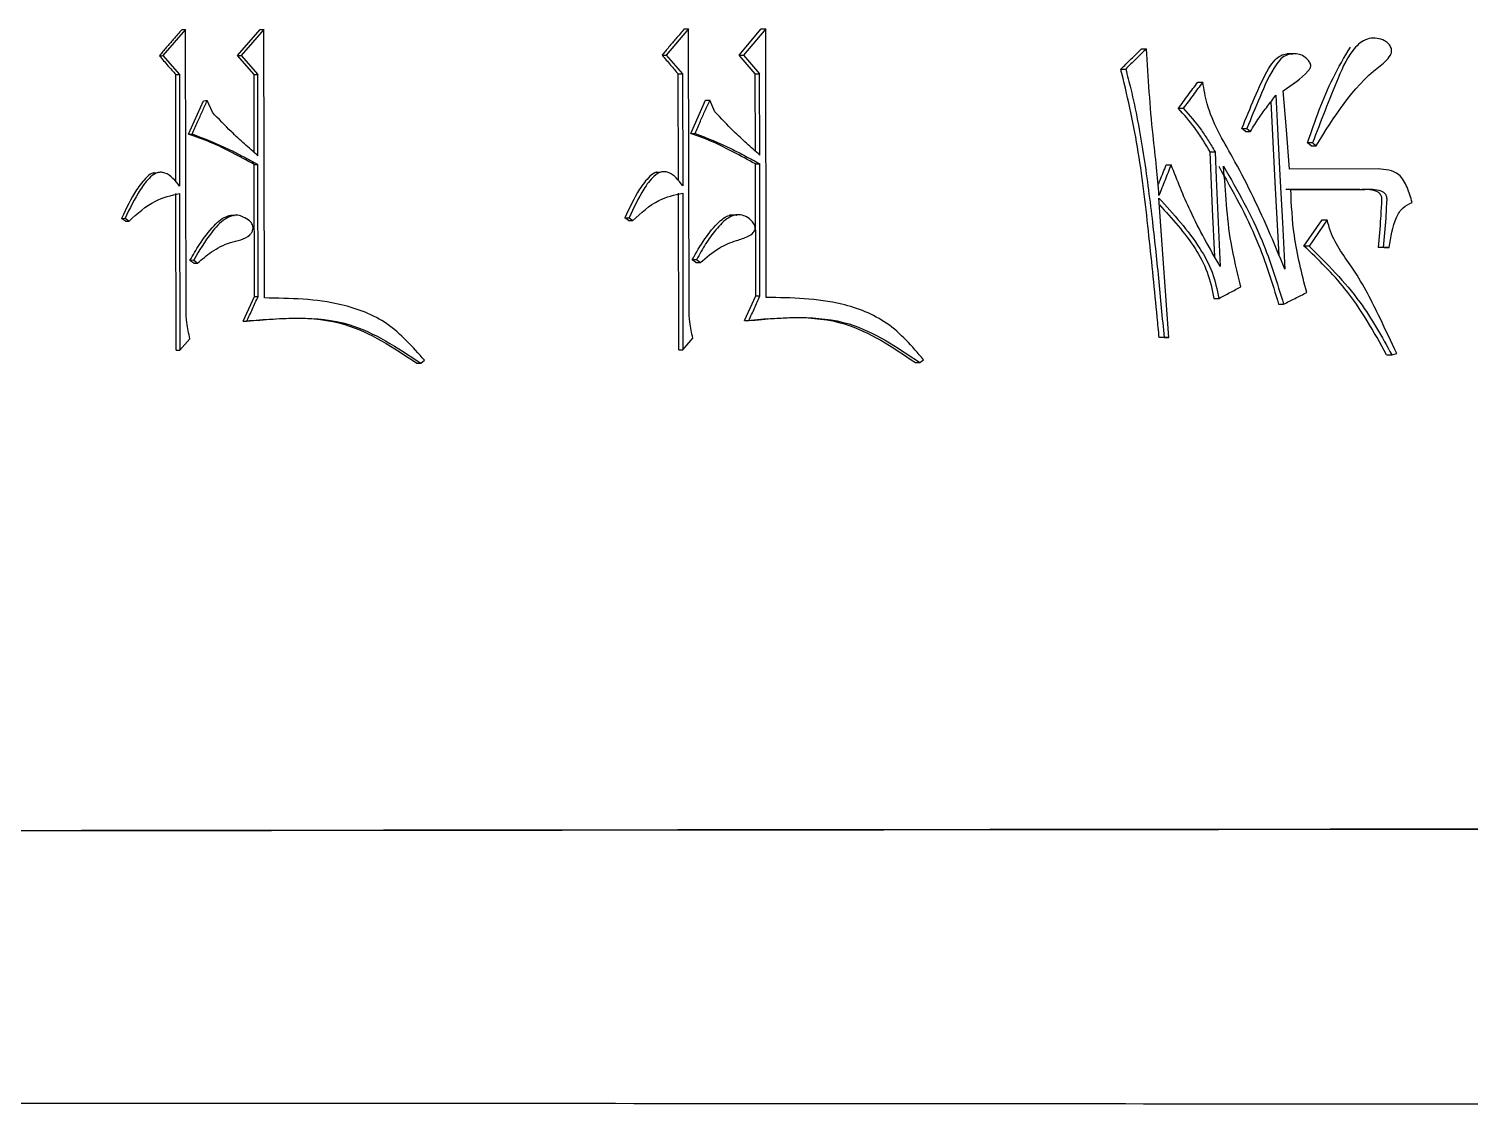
# Model space of a CAD drawing. Header units: millimetres. Extents: x 2104 to 4053, y 855 to 2233.
# Drawn here: x 2964.54 to 2975.29, y 1046.27 to 1054.39 of the extents above; entities that cross this region are included whole.
import ezdxf

# ---------------------------------------------------------------- set-up
doc = ezdxf.new("R2010")
doc.units = ezdxf.units.MM

msp = doc.modelspace()

# ---------------------------------------------------------------- linework, layer by layer
at = {"color": 7, "linetype": 'Continuous', "lineweight": 25}
for p, q in [((2965.712, 1054.388), (2965.542, 1054.194)), ((2965.715, 1052.301), (2965.712, 1054.388)), ((2966.099, 1054.194), (2966.268, 1054.389)), ((2966.296, 1054.389), (2966.127, 1054.194)), ((2966.299, 1052.388), (2966.296, 1054.389)), ((2969.461, 1054.393), (2969.294, 1054.198)), ((2969.465, 1052.305), (2969.461, 1054.393)), ((2969.837, 1054.198), (2970.003, 1054.393)), ((2970.036, 1054.393), (2969.87, 1054.198)), ((2970.039, 1052.392), (2970.036, 1054.393)), ((2965.542, 1054.194), (2965.665, 1054.053)), ((2966.222, 1054.054), (2966.099, 1054.194)), ((2966.127, 1054.194), (2966.249, 1054.054)), ((2969.294, 1054.198), (2969.415, 1054.057)), ((2969.958, 1054.058), (2969.837, 1054.198)), ((2969.87, 1054.198), (2969.99, 1054.058)), ((2972.837, 1054.245), (2972.874, 1054.245)), ((2973.961, 1054.207), (2973.923, 1054.207)), ((2965.64, 1053.252), (2965.638, 1054.053)), ((2965.665, 1054.053), (2965.667, 1053.22)), ((2966.223, 1053.472), (2966.222, 1054.054)), ((2966.25, 1053.448), (2966.249, 1054.054)), ((2969.385, 1053.263), (2969.384, 1054.057)), ((2969.415, 1054.057), (2969.417, 1053.224)), ((2969.959, 1053.481), (2969.958, 1054.058)), ((2969.991, 1053.452), (2969.99, 1054.058)), ((2973.257, 1053.996), (2973.293, 1053.996)), ((2965.733, 1053.609), (2965.846, 1053.858)), ((2965.911, 1053.772), (2965.873, 1053.859)), ((2969.477, 1053.614), (2969.588, 1053.863)), ((2969.657, 1053.776), (2969.62, 1053.863)), ((2973.612, 1053.629), (2973.649, 1053.629)), ((2965.733, 1053.609), (2965.76, 1053.61)), ((2969.477, 1053.614), (2969.509, 1053.614)), ((2974.101, 1053.521), (2974.074, 1053.543)), ((2974.101, 1053.521), (2974.139, 1053.521)), ((2973.348, 1053.477), (2973.385, 1053.477)), ((2965.494, 1053.319), (2965.467, 1053.318)), ((2966.223, 1053.383), (2966.25, 1053.383)), ((2966.225, 1052.399), (2966.223, 1053.383)), ((2966.252, 1052.399), (2966.25, 1053.383)), ((2969.247, 1053.323), (2969.215, 1053.323)), ((2969.959, 1053.387), (2969.991, 1053.387)), ((2969.961, 1052.403), (2969.959, 1053.387)), ((2969.993, 1052.403), (2969.991, 1053.387)), ((2973.021, 1053.379), (2973.057, 1053.38)), ((2974.601, 1053.349), (2973.94, 1053.348)), ((2974.463, 1053.197), (2973.912, 1053.196)), ((2973.949, 1053.197), (2974.502, 1053.197)), ((2974.463, 1053.197), (2974.502, 1053.197)), ((2965.642, 1051.998), (2965.64, 1053.166)), ((2965.667, 1053.166), (2965.669, 1051.998)), ((2969.387, 1052.002), (2969.385, 1053.17)), ((2969.417, 1053.17), (2969.419, 1052.002)), ((2965.235, 1052.981), (2965.261, 1052.982)), ((2965.263, 1052.96), (2965.235, 1052.981)), ((2965.261, 1052.982), (2965.29, 1052.96)), ((2966.062, 1053.001), (2966.034, 1053.001)), ((2968.986, 1052.986), (2969.017, 1052.986)), ((2969.014, 1052.964), (2968.986, 1052.986)), ((2969.017, 1052.986), (2969.045, 1052.964)), ((2969.8, 1053.004), (2969.767, 1053.004)), ((2965.263, 1052.96), (2965.29, 1052.96)), ((2969.014, 1052.964), (2969.045, 1052.964)), ((2974.048, 1052.775), (2974.183, 1052.969)), ((2974.221, 1052.97), (2974.086, 1052.775)), ((2974.183, 1052.969), (2974.221, 1052.97)), ((2974.086, 1052.775), (2974.048, 1052.775)), ((2974.638, 1052.765), (2974.6, 1052.764)), ((2974.645, 1052.764), (2974.6, 1052.764)), ((2974.683, 1052.765), (2974.638, 1052.765)), ((2974.645, 1052.764), (2974.683, 1052.765)), ((2965.771, 1052.669), (2965.744, 1052.668)), ((2965.773, 1052.647), (2965.744, 1052.668)), ((2969.52, 1052.673), (2969.488, 1052.673)), ((2969.516, 1052.651), (2969.488, 1052.673)), ((2965.773, 1052.647), (2965.8, 1052.647)), ((2969.516, 1052.651), (2969.548, 1052.651)), ((2966.14, 1052.215), (2966.225, 1052.399)), ((2966.225, 1052.399), (2966.252, 1052.399)), ((2969.878, 1052.219), (2969.961, 1052.403)), ((2969.961, 1052.403), (2969.993, 1052.403)), ((2973.377, 1052.385), (2973.414, 1052.385)), ((2973.859, 1052.342), (2973.896, 1052.342)), ((2966.14, 1052.215), (2966.168, 1052.215)), ((2969.878, 1052.219), (2969.91, 1052.219)), ((2965.669, 1051.998), (2965.744, 1052.084)), ((2969.419, 1052.002), (2969.493, 1052.089)), ((2973.005, 1052.092), (2972.969, 1052.092)), ((2973.005, 1052.092), (2972.969, 1052.092)), ((2973.041, 1052.092), (2973.005, 1052.092)), ((2973.005, 1052.092), (2973.041, 1052.092)), ((2965.642, 1051.998), (2965.669, 1051.998)), ((2967.464, 1051.903), (2967.492, 1051.924)), ((2969.387, 1052.002), (2969.419, 1052.002)), ((2971.185, 1051.907), (2971.213, 1051.928)), ((2974.664, 1051.964), (2974.703, 1051.964)), ((2974.703, 1051.964), (2974.739, 1051.975))]:
    msp.add_line(p, q, dxfattribs=at)
at = {"color": 7, "linetype": 'Continuous', "lineweight": 25, "flags": 128}
for points in [[(2965.685, 1054.388), (2965.7, 1054.388), (2965.712, 1054.388)], [(2966.268, 1054.389), (2966.284, 1054.389), (2966.296, 1054.389)], [(2969.429, 1054.393), (2969.447, 1054.393), (2969.461, 1054.393)], [(2970.003, 1054.393), (2970.022, 1054.393), (2970.036, 1054.393)], [(2965.516, 1054.193), (2965.531, 1054.193), (2965.542, 1054.194)], [(2966.099, 1054.194), (2966.115, 1054.194), (2966.127, 1054.194)], [(2969.263, 1054.198), (2969.28, 1054.198), (2969.294, 1054.198)], [(2969.837, 1054.198), (2969.855, 1054.198), (2969.87, 1054.198)], [(2965.638, 1054.053), (2965.653, 1054.053), (2965.665, 1054.053)], [(2966.222, 1054.054), (2966.237, 1054.054), (2966.249, 1054.054)], [(2969.384, 1054.057), (2969.401, 1054.057), (2969.415, 1054.057)], [(2969.958, 1054.058), (2969.976, 1054.058), (2969.99, 1054.058)], [(2972.683, 1054.093), (2972.703, 1054.093), (2972.719, 1054.093)], [(2965.846, 1053.858), (2965.861, 1053.859), (2965.873, 1053.859)], [(2969.588, 1053.863), (2969.606, 1053.863), (2969.62, 1053.863)], [(2973.862, 1052.704), (2973.834, 1053.25), (2973.804, 1053.853)], [(2973.839, 1053.9), (2973.849, 1053.7), (2973.869, 1053.301), (2973.887, 1052.951), (2973.905, 1052.602)], [(2973.94, 1053.348), (2973.917, 1053.64), (2973.893, 1053.932)], [(2973.111, 1053.801), (2973.132, 1053.802), (2973.148, 1053.802)], [(2973.584, 1053.65), (2973.598, 1053.65), (2973.61, 1053.651), (2973.621, 1053.651)], [(2973.612, 1053.629), (2973.598, 1053.64), (2973.584, 1053.65)], [(2973.621, 1053.651), (2973.635, 1053.64), (2973.649, 1053.629)], [(2974.112, 1053.543), (2974.098, 1053.543), (2974.086, 1053.543), (2974.074, 1053.543)], [(2974.139, 1053.521), (2974.132, 1053.527), (2974.122, 1053.535), (2974.112, 1053.543)], [(2973.383, 1052.698), (2973.367, 1053.05), (2973.348, 1053.477)], [(2973.385, 1053.477), (2973.394, 1053.278), (2973.409, 1052.95), (2973.423, 1052.623)], [(2973.041, 1052.092), (2973.004, 1052.612), (2972.967, 1053.131)], [(2965.8, 1052.647), (2965.785, 1052.658), (2965.771, 1052.669)], [(2969.548, 1052.651), (2969.54, 1052.657), (2969.53, 1052.665), (2969.52, 1052.673)], [(2967.435, 1051.902), (2967.446, 1051.902), (2967.455, 1051.902), (2967.464, 1051.903)], [(2971.151, 1051.906), (2971.164, 1051.906), (2971.174, 1051.907), (2971.185, 1051.907)]]:
    msp.add_lwpolyline(points, dxfattribs=at)
at = {"color": 7, "linetype": 'Continuous', "lineweight": 25}
for points, knots in [([(2965.685, 1054.388), (2965.663, 1054.364), (2965.624, 1054.319), (2965.568, 1054.254), (2965.533, 1054.213), (2965.516, 1054.193)], [0, 0, 0, 0, 0.380988, 0.690494, 1, 1, 1, 1]), ([(2969.429, 1054.393), (2969.408, 1054.368), (2969.37, 1054.323), (2969.314, 1054.258), (2969.28, 1054.218), (2969.263, 1054.198)], [0, 0, 0, 0, 0.380988, 0.690494, 1, 1, 1, 1]), ([(2974.139, 1053.521), (2974.272, 1053.737), (2974.429, 1053.99), (2974.676, 1054.163), (2974.7, 1054.213), (2974.702, 1054.229), (2974.7, 1054.245), (2974.692, 1054.265), (2974.675, 1054.287), (2974.641, 1054.311), (2974.593, 1054.325), (2974.534, 1054.324), (2974.477, 1054.3), (2974.383, 1054.213), (2974.266, 1053.947), (2974.173, 1053.704), (2974.112, 1053.543)], [0, 0, 0, 0, 0.369973, 0.433396, 0.441379, 0.448953, 0.456564, 0.46449, 0.480827, 0.49655, 0.526965, 0.55702, 0.587567, 0.618801, 0.747888, 1, 1, 1, 1]), ([(2965.516, 1054.193), (2965.526, 1054.181), (2965.548, 1054.156), (2965.589, 1054.109), (2965.619, 1054.075), (2965.638, 1054.053)], [0, 0, 0, 0, 0.2637638, 0.5275275, 1, 1, 1, 1]), ([(2969.263, 1054.198), (2969.273, 1054.185), (2969.295, 1054.161), (2969.335, 1054.114), (2969.364, 1054.079), (2969.384, 1054.057)], [0, 0, 0, 0, 0.263764, 0.527528, 1, 1, 1, 1]), ([(2972.874, 1054.245), (2972.848, 1054.22), (2972.796, 1054.169), (2972.744, 1054.119), (2972.719, 1054.093)], [0, 0, 0, 0, 0.500001, 1, 1, 1, 1]), ([(2972.967, 1053.152), (2972.961, 1053.222), (2972.95, 1053.371), (2972.905, 1053.734), (2972.887, 1054.03), (2972.874, 1054.245)], [0, 0, 0, 0, 0.18981, 0.410522, 1, 1, 1, 1]), ([(2973.584, 1053.65), (2973.616, 1053.726), (2973.678, 1053.879), (2973.756, 1054.053), (2973.824, 1054.159), (2973.872, 1054.196), (2973.918, 1054.21), (2973.948, 1054.206), (2973.962, 1054.205)], [0, 0, 0, 0, 0.341778, 0.683808, 0.795213, 0.867463, 0.939794, 1, 1, 1, 1]), ([(2973.893, 1053.932), (2973.96, 1053.976), (2974.031, 1054.024), (2974.092, 1054.094), (2974.098, 1054.109), (2974.099, 1054.123), (2974.092, 1054.143), (2974.072, 1054.169), (2974.038, 1054.197), (2973.987, 1054.211), (2973.935, 1054.206), (2973.882, 1054.18), (2973.799, 1054.077), (2973.722, 1053.891), (2973.654, 1053.728), (2973.621, 1053.651)], [0, 0, 0, 0, 0.213503, 0.231464, 0.24303, 0.254692, 0.268684, 0.294822, 0.340398, 0.3844, 0.438732, 0.481931, 0.539955, 0.782901, 1, 1, 1, 1]), ([(2974.074, 1053.543), (2974.131, 1053.708), (2974.216, 1053.958), (2974.349, 1054.181), (2974.394, 1054.257)], [0, 0, 0, 0, 0.661401, 1, 1, 1, 1]), ([(2972.969, 1052.092), (2972.964, 1052.143), (2972.949, 1052.294), (2972.925, 1052.546), (2972.881, 1052.956), (2972.825, 1053.466), (2972.736, 1053.878), (2972.685, 1054.082), (2972.683, 1054.093)], [0, 0, 0, 0, 0.075018, 0.225054, 0.375091, 0.686729, 0.98338, 1, 1, 1, 1]), ([(2972.719, 1054.093), (2972.732, 1054.045), (2972.786, 1053.838), (2972.854, 1053.466), (2972.915, 1052.994), (2972.964, 1052.536), (2972.991, 1052.24), (2973.005, 1052.092)], [0, 0, 0, 0, 0.075008, 0.317588, 0.559815, 0.779883, 1, 1, 1, 1]), ([(2973.111, 1053.801), (2973.136, 1053.834), (2973.184, 1053.899), (2973.232, 1053.964), (2973.257, 1053.996)], [0, 0, 0, 0, 0.500104, 1, 1, 1, 1]), ([(2973.293, 1053.996), (2973.269, 1053.964), (2973.221, 1053.899), (2973.172, 1053.834), (2973.148, 1053.802)], [0, 0, 0, 0, 0.499896, 1, 1, 1, 1]), ([(2973.905, 1052.602), (2973.864, 1052.701), (2973.747, 1052.986), (2973.549, 1053.392), (2973.337, 1053.74), (2973.303, 1053.942), (2973.293, 1053.996)], [0, 0, 0, 0, 0.210769, 0.603834, 0.893415, 1, 1, 1, 1]), ([(2965.76, 1053.61), (2965.774, 1053.64), (2965.8, 1053.696), (2965.837, 1053.779), (2965.861, 1053.832), (2965.873, 1053.859)], [0, 0, 0, 0, 0.363442, 0.681721, 1, 1, 1, 1]), ([(2969.509, 1053.614), (2969.522, 1053.644), (2969.547, 1053.701), (2969.584, 1053.784), (2969.608, 1053.836), (2969.62, 1053.863)], [0, 0, 0, 0, 0.363442, 0.681721, 1, 1, 1, 1]), ([(2973.649, 1053.629), (2973.67, 1053.663), (2973.709, 1053.728), (2973.775, 1053.816), (2973.818, 1053.872), (2973.839, 1053.9)], [0, 0, 0, 0, 0.363385, 0.681597, 1, 1, 1, 1]), ([(2966.25, 1053.448), (2966.217, 1053.477), (2966.151, 1053.536), (2966.035, 1053.641), (2965.957, 1053.723), (2965.911, 1053.772)], [0, 0, 0, 0, 0.283865, 0.567758, 1, 1, 1, 1]), ([(2969.991, 1053.452), (2969.958, 1053.482), (2969.893, 1053.54), (2969.779, 1053.645), (2969.703, 1053.727), (2969.657, 1053.776)], [0, 0, 0, 0, 0.283865, 0.567758, 1, 1, 1, 1]), ([(2973.348, 1053.477), (2973.33, 1053.507), (2973.294, 1053.568), (2973.22, 1053.68), (2973.154, 1053.754), (2973.111, 1053.801)], [0, 0, 0, 0, 0.261157, 0.522419, 1, 1, 1, 1]), ([(2973.148, 1053.802), (2973.195, 1053.749), (2973.263, 1053.672), (2973.336, 1053.559), (2973.369, 1053.505), (2973.385, 1053.477)], [0, 0, 0, 0, 0.528752, 0.7642, 1, 1, 1, 1]), ([(2966.223, 1053.383), (2966.168, 1053.413), (2966.061, 1053.47), (2965.899, 1053.551), (2965.789, 1053.59), (2965.733, 1053.609)], [0, 0, 0, 0, 0.348655, 0.673388, 1, 1, 1, 1]), ([(2965.76, 1053.61), (2965.852, 1053.575), (2965.982, 1053.525), (2966.142, 1053.441), (2966.214, 1053.402), (2966.25, 1053.383)], [0, 0, 0, 0, 0.546201, 0.773057, 1, 1, 1, 1]), ([(2969.959, 1053.387), (2969.904, 1053.417), (2969.799, 1053.474), (2969.64, 1053.555), (2969.532, 1053.594), (2969.477, 1053.614)], [0, 0, 0, 0, 0.348655, 0.673388, 1, 1, 1, 1]), ([(2969.509, 1053.614), (2969.599, 1053.579), (2969.727, 1053.529), (2969.885, 1053.445), (2969.956, 1053.407), (2969.991, 1053.387)], [0, 0, 0, 0, 0.546201, 0.773057, 1, 1, 1, 1]), ([(2965.477, 1053.321), (2965.476, 1053.321), (2965.456, 1053.318), (2965.406, 1053.275), (2965.321, 1053.166), (2965.269, 1053.055), (2965.235, 1052.981)], [0, 0, 0, 0, 0.00635, 0.146099, 0.436858, 1, 1, 1, 1]), ([(2965.667, 1053.22), (2965.651, 1053.24), (2965.621, 1053.28), (2965.572, 1053.317), (2965.529, 1053.326), (2965.49, 1053.321), (2965.432, 1053.278), (2965.348, 1053.164), (2965.296, 1053.054), (2965.261, 1052.982)], [0, 0, 0, 0, 0.1207835, 0.2379421, 0.2842431, 0.3308199, 0.4249814, 0.6208103, 1, 1, 1, 1]), ([(2969.224, 1053.325), (2969.223, 1053.325), (2969.204, 1053.323), (2969.154, 1053.28), (2969.071, 1053.17), (2969.02, 1053.059), (2968.986, 1052.986)], [0, 0, 0, 0, 0.0066054, 0.1462921, 0.4369173, 1, 1, 1, 1]), ([(2969.417, 1053.224), (2969.402, 1053.245), (2969.372, 1053.284), (2969.323, 1053.321), (2969.281, 1053.33), (2969.243, 1053.325), (2969.185, 1053.283), (2969.103, 1053.169), (2969.051, 1053.059), (2969.017, 1052.986)], [0, 0, 0, 0, 0.120818, 0.238007, 0.284295, 0.33086, 0.424999, 0.620775, 1, 1, 1, 1]), ([(2972.96, 1053.227), (2972.965, 1053.24), (2972.986, 1053.291), (2973.006, 1053.341), (2973.021, 1053.379)], [0, 0, 0, 0, 0.252463, 1, 1, 1, 1]), ([(2973.057, 1053.38), (2973.042, 1053.342), (2973.012, 1053.266), (2972.982, 1053.19), (2972.967, 1053.152)], [0, 0, 0, 0, 0.499738, 1, 1, 1, 1]), ([(2973.423, 1052.623), (2973.345, 1052.759), (2973.206, 1053.001), (2973.103, 1053.264), (2973.057, 1053.38)], [0, 0, 0, 0, 0.5589855, 1, 1, 1, 1]), ([(2973.412, 1053.369), (2973.515, 1053.188), (2973.699, 1052.862), (2973.81, 1052.501), (2973.859, 1052.342)], [0, 0, 0, 0, 0.55825, 1, 1, 1, 1]), ([(2973.449, 1053.369), (2973.552, 1053.188), (2973.737, 1052.863), (2973.847, 1052.502), (2973.896, 1052.342)], [0, 0, 0, 0, 0.558287, 1, 1, 1, 1]), ([(2973.578, 1052.472), (2973.551, 1052.581), (2973.5, 1052.782), (2973.469, 1053.084), (2973.456, 1053.274), (2973.449, 1053.369)], [0, 0, 0, 0, 0.372436, 0.6857253, 1, 1, 1, 1]), ([(2974.854, 1053.1), (2974.843, 1053.138), (2974.821, 1053.212), (2974.768, 1053.309), (2974.68, 1053.345), (2974.627, 1053.347), (2974.601, 1053.349)], [0, 0, 0, 0, 0.292586, 0.576009, 0.788989, 1, 1, 1, 1]), ([(2974.068, 1052.429), (2974.032, 1052.569), (2973.967, 1052.821), (2973.955, 1053.081), (2973.949, 1053.197)], [0, 0, 0, 0, 0.557505, 1, 1, 1, 1]), ([(2974.463, 1053.197), (2974.504, 1053.199), (2974.552, 1053.201), (2974.605, 1053.176), (2974.622, 1053.155), (2974.628, 1053.126), (2974.623, 1053.069), (2974.618, 1052.948), (2974.607, 1052.837), (2974.6, 1052.764)], [0, 0, 0, 0, 0.223549, 0.269899, 0.31726, 0.366291, 0.417087, 0.617274, 1, 1, 1, 1]), ([(2974.502, 1053.197), (2974.542, 1053.199), (2974.591, 1053.201), (2974.643, 1053.177), (2974.66, 1053.155), (2974.666, 1053.127), (2974.661, 1053.069), (2974.657, 1052.948), (2974.645, 1052.837), (2974.638, 1052.765)], [0, 0, 0, 0, 0.2237546, 0.2701358, 0.3175045, 0.3665219, 0.4172988, 0.6174118, 1, 1, 1, 1]), ([(2965.29, 1052.96), (2965.352, 1053.017), (2965.462, 1053.118), (2965.605, 1053.152), (2965.667, 1053.166)], [0, 0, 0, 0, 0.5653913, 1, 1, 1, 1]), ([(2969.045, 1052.964), (2969.107, 1053.022), (2969.215, 1053.123), (2969.356, 1053.156), (2969.417, 1053.17)], [0, 0, 0, 0, 0.5653913, 1, 1, 1, 1]), ([(2972.967, 1053.131), (2973.076, 1053.012), (2973.228, 1052.845), (2973.372, 1052.583), (2973.4, 1052.451), (2973.414, 1052.385)], [0, 0, 0, 0, 0.552374, 0.77511, 1, 1, 1, 1]), ([(2972.97, 1053.082), (2973.065, 1052.978), (2973.203, 1052.827), (2973.336, 1052.583), (2973.363, 1052.451), (2973.377, 1052.385)], [0, 0, 0, 0, 0.5175105, 0.7575696, 1, 1, 1, 1]), ([(2974.683, 1052.765), (2974.695, 1052.841), (2974.711, 1052.947), (2974.78, 1053.066), (2974.83, 1053.089), (2974.854, 1053.1)], [0, 0, 0, 0, 0.572733, 0.791394, 1, 1, 1, 1]), ([(2965.744, 1052.668), (2965.767, 1052.708), (2965.819, 1052.8), (2965.897, 1052.9), (2965.97, 1052.973), (2966.019, 1052.998), (2966.058, 1053.007), (2966.073, 1053.002), (2966.077, 1053.002)], [0, 0, 0, 0, 0.276617, 0.636782, 0.767293, 0.899342, 0.979407, 1, 1, 1, 1]), ([(2965.8, 1052.647), (2965.834, 1052.676), (2965.909, 1052.74), (2966.041, 1052.81), (2966.16, 1052.823), (2966.206, 1052.875), (2966.214, 1052.898), (2966.215, 1052.921), (2966.206, 1052.944), (2966.182, 1052.969), (2966.146, 1052.99), (2966.102, 1053.007), (2966.054, 1053.002), (2965.98, 1052.965), (2965.88, 1052.851), (2965.812, 1052.741), (2965.772, 1052.669), (2965.771, 1052.669)], [0, 0, 0, 0, 0.11781, 0.254849, 0.391031, 0.410858, 0.430655, 0.450877, 0.468612, 0.491918, 0.540011, 0.576765, 0.61394, 0.664642, 0.789466, 0.997756, 1, 1, 1, 1]), ([(2969.488, 1052.673), (2969.518, 1052.725), (2969.575, 1052.827), (2969.66, 1052.932), (2969.729, 1052.989), (2969.773, 1053.008), (2969.804, 1053.01), (2969.819, 1053.005), (2969.82, 1053.005)], [0, 0, 0, 0, 0.362326, 0.701297, 0.814533, 0.90355, 0.992913, 1, 1, 1, 1]), ([(2969.548, 1052.651), (2969.593, 1052.69), (2969.675, 1052.76), (2969.802, 1052.814), (2969.892, 1052.837), (2969.937, 1052.866), (2969.953, 1052.887), (2969.958, 1052.901), (2969.958, 1052.917), (2969.95, 1052.938), (2969.93, 1052.966), (2969.895, 1052.994), (2969.849, 1053.009), (2969.801, 1053.008), (2969.734, 1052.974), (2969.663, 1052.898), (2969.585, 1052.79), (2969.542, 1052.713), (2969.52, 1052.673)], [0, 0, 0, 0, 0.156025, 0.282024, 0.363627, 0.404873, 0.419209, 0.430586, 0.44201, 0.458322, 0.488142, 0.530961, 0.573097, 0.616787, 0.655295, 0.770211, 0.882971, 1, 1, 1, 1]), ([(2974.739, 1051.975), (2974.698, 1052.062), (2974.597, 1052.276), (2974.443, 1052.584), (2974.264, 1052.803), (2974.229, 1052.941), (2974.221, 1052.97)], [0, 0, 0, 0, 0.257125, 0.627625, 0.922525, 1, 1, 1, 1]), ([(2974.664, 1051.964), (2974.569, 1052.135), (2974.4, 1052.439), (2974.155, 1052.673), (2974.048, 1052.775)], [0, 0, 0, 0, 0.565431, 1, 1, 1, 1]), ([(2974.086, 1052.775), (2974.219, 1052.642), (2974.46, 1052.402), (2974.628, 1052.099), (2974.703, 1051.964)], [0, 0, 0, 0, 0.554583, 1, 1, 1, 1]), ([(2973.414, 1052.385), (2973.442, 1052.399), (2973.496, 1052.428), (2973.551, 1052.457), (2973.578, 1052.472)], [0, 0, 0, 0, 0.500001, 1, 1, 1, 1]), ([(2966.168, 1052.215), (2966.182, 1052.245), (2966.21, 1052.307), (2966.238, 1052.368), (2966.252, 1052.399)], [0, 0, 0, 0, 0.499883, 1, 1, 1, 1]), ([(2967.492, 1051.924), (2967.405, 1052.023), (2967.234, 1052.217), (2966.807, 1052.379), (2966.492, 1052.385), (2966.299, 1052.388)], [0, 0, 0, 0, 0.287817, 0.565935, 1, 1, 1, 1]), ([(2969.91, 1052.219), (2969.924, 1052.25), (2969.952, 1052.311), (2969.979, 1052.372), (2969.993, 1052.403)], [0, 0, 0, 0, 0.499883, 1, 1, 1, 1]), ([(2971.213, 1051.928), (2971.127, 1052.027), (2970.959, 1052.221), (2970.539, 1052.383), (2970.229, 1052.389), (2970.039, 1052.392)], [0, 0, 0, 0, 0.287817, 0.565935, 1, 1, 1, 1]), ([(2973.896, 1052.342), (2973.925, 1052.356), (2973.982, 1052.385), (2974.04, 1052.414), (2974.068, 1052.429)], [0, 0, 0, 0, 0.4998359, 1, 1, 1, 1]), ([(2965.744, 1052.084), (2965.735, 1052.124), (2965.718, 1052.195), (2965.716, 1052.268), (2965.715, 1052.301)], [0, 0, 0, 0, 0.5588348, 1, 1, 1, 1]), ([(2966.14, 1052.215), (2966.401, 1052.237), (2966.869, 1052.279), (2967.261, 1052.018), (2967.435, 1051.902)], [0, 0, 0, 0, 0.557003, 1, 1, 1, 1]), ([(2966.168, 1052.215), (2966.429, 1052.238), (2966.898, 1052.279), (2967.29, 1052.018), (2967.464, 1051.903)], [0, 0, 0, 0, 0.55707, 1, 1, 1, 1]), ([(2969.493, 1052.089), (2969.484, 1052.128), (2969.467, 1052.2), (2969.465, 1052.273), (2969.465, 1052.305)], [0, 0, 0, 0, 0.558835, 1, 1, 1, 1]), ([(2969.878, 1052.219), (2970.134, 1052.242), (2970.595, 1052.283), (2970.98, 1052.022), (2971.151, 1051.906)], [0, 0, 0, 0, 0.557003, 1, 1, 1, 1]), ([(2969.91, 1052.219), (2970.167, 1052.242), (2970.628, 1052.283), (2971.014, 1052.022), (2971.185, 1051.907)], [0, 0, 0, 0, 0.55707, 1, 1, 1, 1]), ([(3018.929, 1048.412), (3018.788, 1048.413), (3018.082, 1048.416), (3016.566, 1048.422), (3014.073, 1048.428), (3011.151, 1048.433), (3007.415, 1048.437), (3002.688, 1048.44), (2996.843, 1048.441), (2990.398, 1048.439), (2983.412, 1048.436), (2975.983, 1048.43), (2969.113, 1048.423), (2963.003, 1048.416), (2957.709, 1048.409), (2952.474, 1048.401), (2948.984, 1048.395), (2947.323, 1048.393)], [0, 0, 0, 0, 0.0157743, 0.0789239, 0.14207, 0.2052136, 0.2683585, 0.3538507, 0.4395956, 0.5250891, 0.610583, 0.6963292, 0.7818226, 0.8369683, 0.8921132, 0.9486599, 1, 1, 1, 1]), ([(3018.256, 1048.411), (3018.101, 1048.412), (3017.325, 1048.415), (3015.416, 1048.422), (3011.966, 1048.429), (3007.409, 1048.435), (3002.529, 1048.438), (2997.595, 1048.439), (2992.819, 1048.438), (2987.127, 1048.436), (2980.401, 1048.432), (2972.606, 1048.425), (2964.345, 1048.416), (2955.921, 1048.405), (2950.194, 1048.396), (2947.436, 1048.391)], [0, 0, 0, 0, 0.017494, 0.087542, 0.177014, 0.266772, 0.356242, 0.422242, 0.488241, 0.55424, 0.643075, 0.732194, 0.821031, 0.913828, 1, 1, 1, 1])]:
    msp.add_open_spline(points, degree=3, knots=knots, dxfattribs=at)
for points in [[(2972.683, 1054.093), (2972.708, 1054.118), (2972.76, 1054.169), (2972.812, 1054.219), (2972.837, 1054.245)], [(2945.895, 1046.393), (2948.954, 1046.393), (2955.07, 1046.392), (2964.123, 1046.389), (2972.916, 1046.384), (2981.322, 1046.377), (2989.217, 1046.368), (2996.484, 1046.358), (3003.017, 1046.346), (3008.718, 1046.332), (3013.511, 1046.317), (3017.297, 1046.302), (3020.122, 1046.285), (3021.087, 1046.274), (3021.57, 1046.268)]]:
    msp.add_open_spline(points, degree=3, dxfattribs=at)

doc.saveas('drawing.dxf')
